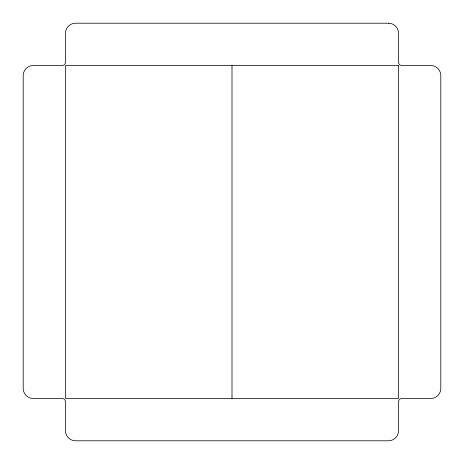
<?xml version="1.0" encoding="UTF-8"?>
<svg xmlns="http://www.w3.org/2000/svg" width="464" height="464" viewBox="0 0 464 464"><rect width="100%" height="100%" fill="white"/><g stroke="black" fill="none" stroke-linecap="round" stroke-linejoin="round"><path stroke-width="0.7" d="M232 65.494L232 398.506M388.519 23.2L75.481 23.2A9.988 9.988 0 0 0 65.494 33.188L65.494 62.164A3.329 3.329 0 0 1 62.164 65.494L33.188 65.494A9.988 9.988 0 0 0 23.2 75.481L23.2 388.519A9.988 9.988 0 0 0 33.188 398.506L62.164 398.506A3.329 3.329 0 0 1 65.494 401.836L65.494 430.812A9.988 9.988 0 0 0 75.481 440.8L388.519 440.8A9.988 9.988 0 0 0 398.506 430.812L398.506 401.836A3.329 3.329 0 0 1 401.836 398.506L430.812 398.506A9.988 9.988 0 0 0 440.8 388.519L440.8 75.481A9.988 9.988 0 0 0 430.812 65.494L401.836 65.494A3.329 3.329 0 0 1 398.506 62.164L398.506 33.188A9.988 9.988 0 0 0 388.519 23.2M398.506 65.494L65.494 65.494L65.494 398.506L398.506 398.506L398.506 65.494"/></g></svg>
